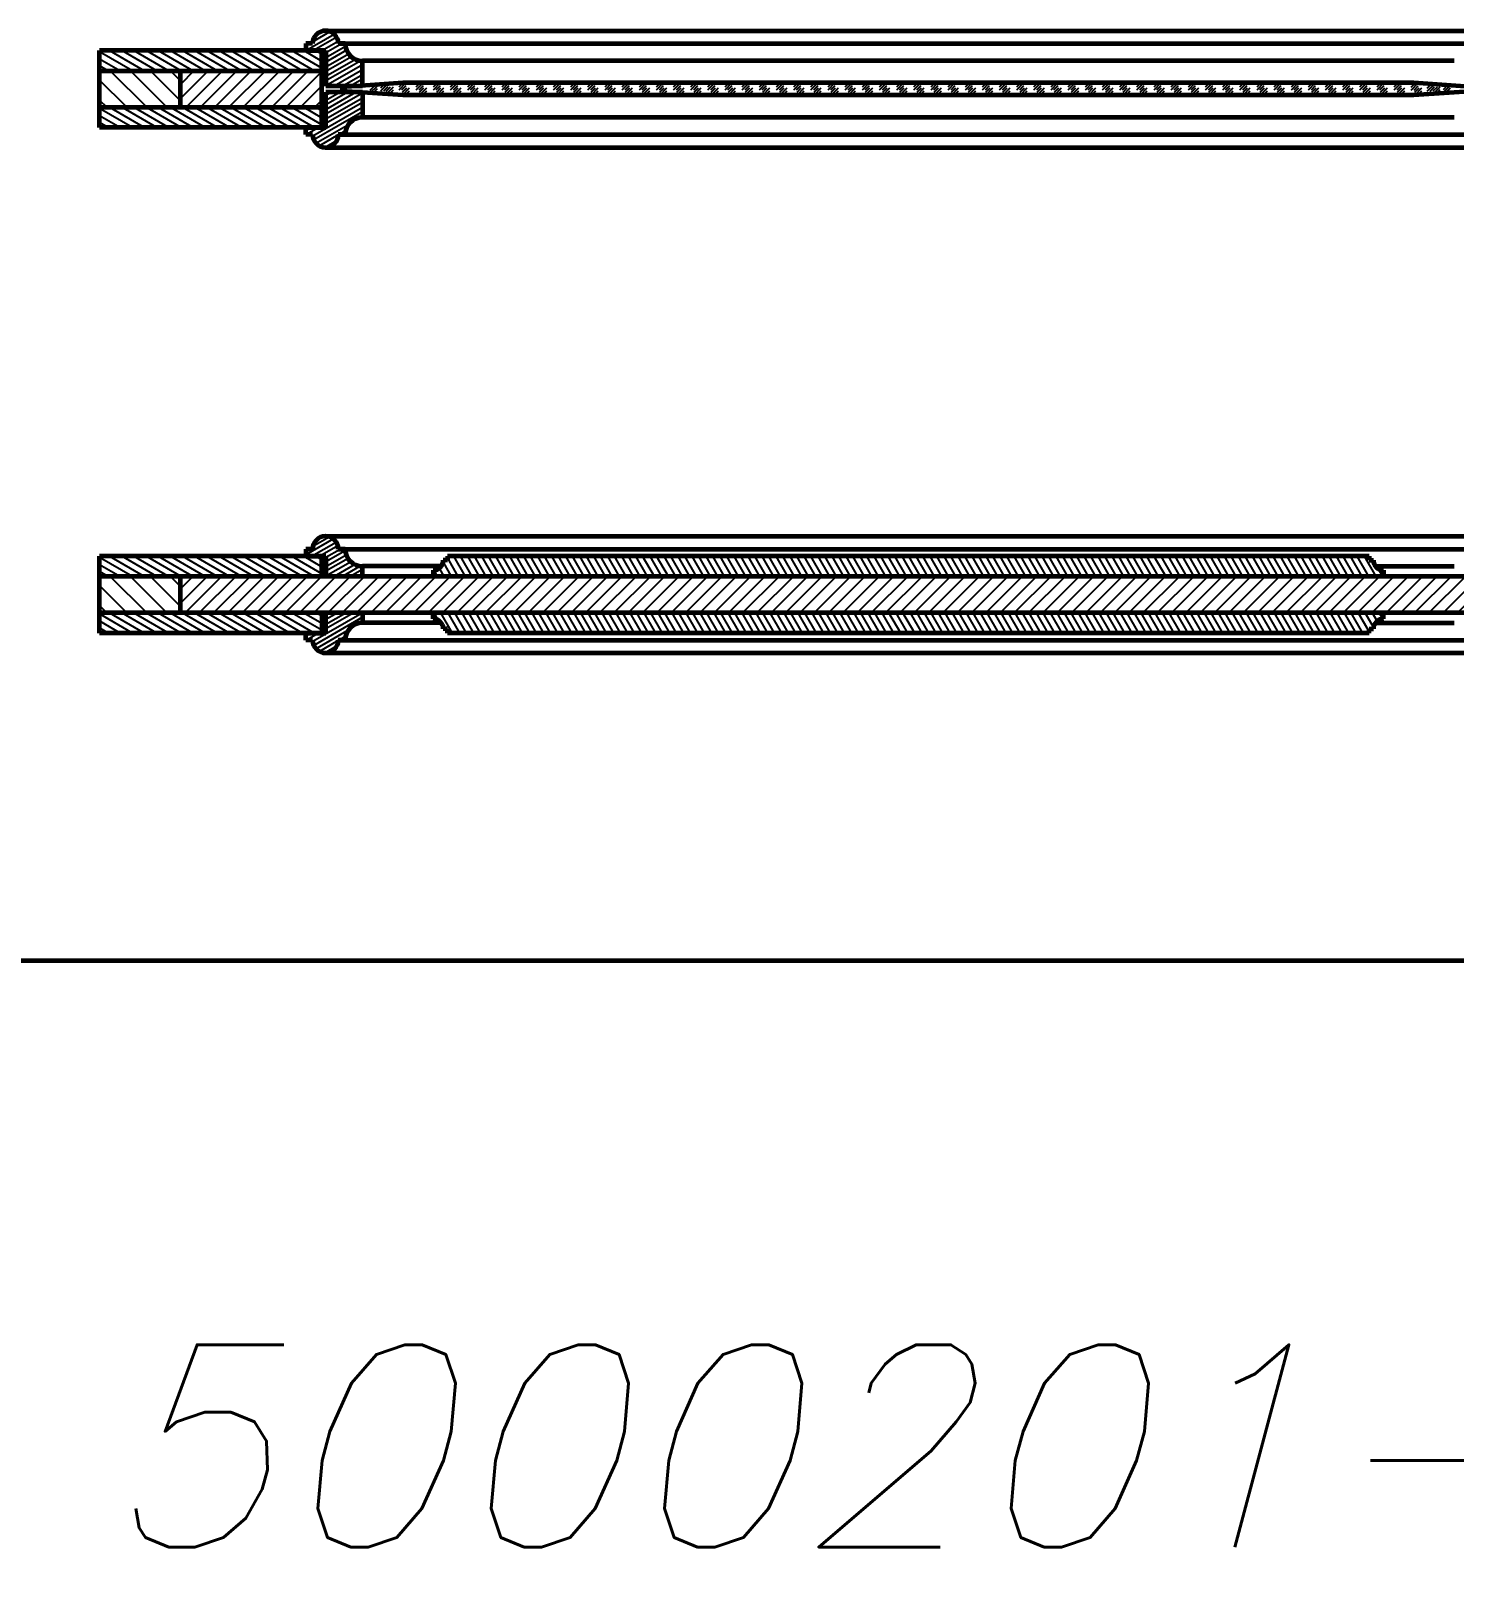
# Model space of a CAD drawing. Header units: inches. Extents: x -4554 to 14101, y -13650 to 2449.
# Drawn here: x 2966 to 3670, y -7400 to -6640 of the extents above; entities that cross this region are included whole.
import ezdxf

# ---------------------------------------------------------------- set-up
doc = ezdxf.new("R2010")
doc.units = ezdxf.units.IN
doc.layers.add('Слой1', color=7, linetype='Continuous')
doc.styles.get("Standard").update_dxf_attribs({"font": 'txt.shx', "oblique": 15, "height": 5})

# ---------------------------------------------------------------- blocks, each defined once
blk = doc.blocks.new('*B58')
at = {"layer": 'Слой1', "linetype": 'Continuous'}
for p, q in [((3040, -6923.22), (3053.22, -6910)), ((3046.14, -6910), (3040, -6916.14)), ((3060.29, -6910), (3042.29, -6928)), ((3049.36, -6928), (3067.36, -6910)), ((3074.43, -6910), (3056.43, -6928)), ((3063.5, -6928), (3081.5, -6910)), ((3088.57, -6910), (3070.57, -6928)), ((3077.64, -6928), (3095.64, -6910)), ((3102.71, -6910), (3084.71, -6928)), ((3091.78, -6928), (3109.78, -6910)), ((3116.86, -6910), (3098.86, -6928)), ((3105.93, -6928), (3123.93, -6910)), ((3131, -6910), (3113, -6928)), ((3120.07, -6928), (3138.07, -6910)), ((3145.14, -6910), (3127.14, -6928)), ((3134.21, -6928), (3152.21, -6910)), ((3159.28, -6910), (3141.28, -6928)), ((3148.35, -6928), (3166.35, -6910)), ((3173.42, -6910), (3155.42, -6928)), ((3162.49, -6928), (3180.49, -6910)), ((3187.57, -6910), (3169.57, -6928)), ((3176.64, -6928), (3194.64, -6910)), ((3201.71, -6910), (3183.71, -6928)), ((3190.78, -6928), (3208.78, -6910)), ((3215.85, -6910), (3197.85, -6928)), ((3204.92, -6928), (3222.92, -6910)), ((3229.99, -6910), (3211.99, -6928)), ((3219.06, -6928), (3237.06, -6910)), ((3244.13, -6910), (3226.13, -6928)), ((3233.21, -6928), (3251.21, -6910)), ((3258.28, -6910), (3240.28, -6928)), ((3247.35, -6928), (3265.35, -6910)), ((3272.42, -6910), (3254.42, -6928)), ((3261.49, -6928), (3279.49, -6910)), ((3286.56, -6910), (3268.56, -6928)), ((3275.63, -6928), (3293.63, -6910)), ((3300.7, -6910), (3282.7, -6928)), ((3289.77, -6928), (3307.77, -6910)), ((3314.85, -6910), (3296.85, -6928)), ((3303.92, -6928), (3321.92, -6910)), ((3328.99, -6910), (3310.99, -6928)), ((3318.06, -6928), (3336.06, -6910)), ((3343.13, -6910), (3325.13, -6928)), ((3332.2, -6928), (3350.2, -6910)), ((3357.27, -6910), (3339.27, -6928)), ((3346.34, -6928), (3364.34, -6910)), ((3371.41, -6910), (3353.41, -6928)), ((3360.48, -6928), (3378.48, -6910)), ((3385.56, -6910), (3367.56, -6928)), ((3374.63, -6928), (3392.63, -6910)), ((3399.7, -6910), (3381.7, -6928)), ((3388.77, -6928), (3406.77, -6910)), ((3413.84, -6910), (3395.84, -6928)), ((3402.91, -6928), (3420.91, -6910)), ((3427.98, -6910), (3409.98, -6928)), ((3417.05, -6928), (3435.05, -6910)), ((3442.12, -6910), (3424.12, -6928)), ((3431.2, -6928), (3449.2, -6910)), ((3456.27, -6910), (3438.27, -6928)), ((3445.34, -6928), (3463.34, -6910)), ((3470.41, -6910), (3452.41, -6928)), ((3459.48, -6928), (3477.48, -6910)), ((3484.55, -6910), (3466.55, -6928)), ((3473.62, -6928), (3491.62, -6910)), ((3498.69, -6910), (3480.69, -6928)), ((3487.76, -6928), (3505.76, -6910)), ((3512.83, -6910), (3494.83, -6928)), ((3501.91, -6928), (3519.91, -6910)), ((3526.98, -6910), (3508.98, -6928)), ((3516.05, -6928), (3534.05, -6910)), ((3541.12, -6910), (3523.12, -6928)), ((3530.19, -6928), (3548.19, -6910)), ((3555.26, -6910), (3537.26, -6928)), ((3544.33, -6928), (3562.33, -6910)), ((3569.4, -6910), (3551.4, -6928)), ((3558.47, -6928), (3576.47, -6910)), ((3583.55, -6910), (3565.55, -6928)), ((3572.62, -6928), (3590.62, -6910)), ((3597.69, -6910), (3579.69, -6928)), ((3586.76, -6928), (3604.76, -6910)), ((3611.83, -6910), (3593.83, -6928)), ((3600.9, -6928), (3618.9, -6910)), ((3625.97, -6910), (3607.97, -6928)), ((3615.04, -6928), (3633.04, -6910)), ((3640.11, -6910), (3622.11, -6928)), ((3629.19, -6928), (3647.19, -6910)), ((3654.26, -6910), (3636.26, -6928)), ((3643.33, -6928), (3661.33, -6910)), ((3668.4, -6910), (3650.4, -6928)), ((3657.47, -6928), (3675.47, -6910)), ((3682.54, -6910), (3664.54, -6928)), ((3671.61, -6928), (3689.61, -6910)), ((3696.68, -6910), (3678.68, -6928)), ((3685.75, -6928), (3703.75, -6910)), ((3710.82, -6910), (3692.82, -6928)), ((3699.9, -6928), (3717.9, -6910)), ((3724.97, -6910), (3706.97, -6928)), ((3714.04, -6928), (3732.04, -6910)), ((3739.11, -6910), (3721.11, -6928)), ((3728.18, -6928), (3746.18, -6910)), ((3753.25, -6910), (3735.25, -6928)), ((3742.32, -6928), (3760, -6910.32)), ((3760, -6917.39), (3749.39, -6928)), ((3756.46, -6928), (3760, -6924.46))]:
    blk.add_line(p, q, dxfattribs=at)
blk = doc.blocks.new('*B60')
at = {"layer": 'Слой1', "linetype": 'Continuous'}
for p, q in [((3005.35, -6910), (3023.35, -6928)), ((3033.25, -6928), (3015.25, -6910)), ((3025.15, -6910), (3040, -6924.85)), ((3040, -6914.95), (3035.05, -6910)), ((3013.45, -6928), (3000, -6914.55)), ((3000, -6924.45), (3003.55, -6928))]:
    blk.add_line(p, q, dxfattribs=at)
blk = doc.blocks.new('*B62')
at = {"layer": 'Слой1', "linetype": 'Continuous'}
for p, q in [((3016.32, -6910), (3000, -6900.58)), ((3005, -6900), (3022.32, -6910)), ((3028.32, -6910), (3011, -6900)), ((3017, -6900), (3034.32, -6910)), ((3040.32, -6910), (3023, -6900)), ((3029, -6900), (3046.32, -6910)), ((3052.32, -6910), (3035, -6900)), ((3041, -6900), (3058.32, -6910)), ((3064.32, -6910), (3047, -6900)), ((3053, -6900), (3070.32, -6910)), ((3076.32, -6910), (3059, -6900)), ((3065, -6900), (3082.32, -6910)), ((3088.32, -6910), (3071, -6900)), ((3077, -6900), (3094.32, -6910)), ((3100.32, -6910), (3083, -6900)), ((3089, -6900), (3106.32, -6910)), ((3110, -6908.66), (3095, -6900)), ((3101, -6900), (3110, -6905.2)), ((3110, -6901.73), (3107, -6900)), ((3000, -6904.04), (3010.32, -6910)), ((3004.32, -6910), (3000, -6907.51))]:
    blk.add_line(p, q, dxfattribs=at)
blk = doc.blocks.new('*B64')
at = {"layer": 'Слой1', "linetype": 'Continuous'}
for p, q in [((3115.66, -6891.49), (3102, -6899.38)), ((3104.92, -6900), (3117.05, -6893)), ((3105.58, -6895), (3113.54, -6890.41)), ((3117.88, -6894.83), (3108.92, -6900)), ((3102, -6897.07), (3102.98, -6896.5)), ((3112, -6900.53), (3118.98, -6896.5)), ((3121.54, -6897.33), (3112, -6902.84)), ((3112, -6905.15), (3122, -6899.38)), ((3122.9, -6901.17), (3112, -6907.46)), ((3112, -6909.77), (3124.21, -6902.72)), ((3126.21, -6904.11), (3116, -6910)), ((3120, -6910), (3128.81, -6904.92)), ((3130, -6906.54), (3124, -6910)), ((3128, -6910), (3130, -6908.85))]:
    blk.add_line(p, q, dxfattribs=at)
blk = doc.blocks.new('*B66')
at = {"layer": 'Слой1', "linetype": 'Continuous'}
for p, q in [((3016.32, -6938), (3000, -6928.58)), ((3000, -6932.04), (3010.32, -6938)), ((3005, -6928), (3022.32, -6938)), ((3028.32, -6938), (3011, -6928)), ((3017, -6928), (3034.32, -6938)), ((3040.32, -6938), (3023, -6928)), ((3029, -6928), (3046.32, -6938)), ((3052.32, -6938), (3035, -6928)), ((3041, -6928), (3058.32, -6938)), ((3064.32, -6938), (3047, -6928)), ((3053, -6928), (3070.32, -6938)), ((3076.32, -6938), (3059, -6928)), ((3065, -6928), (3082.32, -6938)), ((3088.32, -6938), (3071, -6928)), ((3077, -6928), (3094.32, -6938)), ((3100.32, -6938), (3083, -6928)), ((3089, -6928), (3106.32, -6938)), ((3110, -6936.66), (3095, -6928)), ((3101, -6928), (3110, -6933.2)), ((3110, -6929.73), (3107, -6928)), ((3004.32, -6938), (3000, -6935.51))]:
    blk.add_line(p, q, dxfattribs=at)
blk = doc.blocks.new('*B68')
at = {"layer": 'Слой1', "linetype": 'Continuous'}
for p, q in [((3105.43, -6942.09), (3129.83, -6928)), ((3130, -6930.21), (3105.95, -6944.1)), ((3125.83, -6928), (3112, -6935.99)), ((3112, -6933.68), (3121.83, -6928)), ((3117.83, -6928), (3112, -6931.37)), ((3112, -6929.06), (3113.83, -6928)), ((3129.09, -6933.05), (3130, -6932.52)), ((3102, -6939.45), (3104.51, -6938)), ((3108.51, -6938), (3102.45, -6941.5)), ((3107.05, -6945.77), (3123.14, -6936.48)), ((3121.71, -6939.62), (3118.45, -6941.5)), ((3118.1, -6941.7), (3108.75, -6947.1)), ((3111.46, -6947.84), (3117.39, -6944.42))]:
    blk.add_line(p, q, dxfattribs=at)
blk = doc.blocks.new('*B69')
at = {"layer": 'Слой1', "linetype": 'Continuous'}
for p, q in [((3177.39, -6910), (3172.02, -6900.7)), ((3175.08, -6900), (3180.86, -6910)), ((3184.32, -6910), (3178.55, -6900)), ((3182.01, -6900), (3187.78, -6910)), ((3191.25, -6910), (3185.48, -6900)), ((3188.94, -6900), (3194.71, -6910)), ((3198.18, -6910), (3192.4, -6900)), ((3195.87, -6900), (3201.64, -6910)), ((3205.11, -6910), (3199.33, -6900)), ((3202.8, -6900), (3208.57, -6910)), ((3212.03, -6910), (3206.26, -6900)), ((3209.72, -6900), (3215.5, -6910)), ((3218.96, -6910), (3213.19, -6900)), ((3216.65, -6900), (3222.43, -6910)), ((3225.89, -6910), (3220.12, -6900)), ((3223.58, -6900), (3229.35, -6910)), ((3232.82, -6910), (3227.04, -6900)), ((3230.51, -6900), (3236.28, -6910)), ((3239.75, -6910), (3233.97, -6900)), ((3237.44, -6900), (3243.21, -6910)), ((3246.67, -6910), (3240.9, -6900)), ((3244.36, -6900), (3250.14, -6910)), ((3253.6, -6910), (3247.83, -6900)), ((3251.29, -6900), (3257.07, -6910)), ((3260.53, -6910), (3254.76, -6900)), ((3258.22, -6900), (3263.99, -6910)), ((3267.46, -6910), (3261.69, -6900)), ((3265.15, -6900), (3270.92, -6910)), ((3274.39, -6910), (3268.61, -6900)), ((3272.08, -6900), (3277.85, -6910)), ((3281.32, -6910), (3275.54, -6900)), ((3279.01, -6900), (3284.78, -6910)), ((3288.24, -6910), (3282.47, -6900)), ((3285.93, -6900), (3291.71, -6910)), ((3295.17, -6910), (3289.4, -6900)), ((3292.86, -6900), (3298.64, -6910)), ((3302.1, -6910), (3296.33, -6900)), ((3299.79, -6900), (3305.56, -6910)), ((3309.03, -6910), (3303.25, -6900)), ((3306.72, -6900), (3312.49, -6910)), ((3315.96, -6910), (3310.18, -6900)), ((3313.65, -6900), (3319.42, -6910)), ((3322.88, -6910), (3317.11, -6900)), ((3320.58, -6900), (3326.35, -6910)), ((3329.81, -6910), (3324.04, -6900)), ((3327.5, -6900), (3333.28, -6910)), ((3336.74, -6910), (3330.97, -6900)), ((3334.43, -6900), (3340.2, -6910)), ((3343.67, -6910), (3337.9, -6900)), ((3341.36, -6900), (3347.13, -6910)), ((3350.6, -6910), (3344.82, -6900)), ((3348.29, -6900), (3354.06, -6910)), ((3357.53, -6910), (3351.75, -6900)), ((3355.22, -6900), (3360.99, -6910)), ((3364.45, -6910), (3358.68, -6900)), ((3362.14, -6900), (3367.92, -6910)), ((3371.38, -6910), (3365.61, -6900)), ((3369.07, -6900), (3374.85, -6910)), ((3378.31, -6910), (3372.54, -6900)), ((3376, -6900), (3381.77, -6910)), ((3385.24, -6910), (3379.46, -6900)), ((3382.93, -6900), (3388.7, -6910)), ((3392.17, -6910), (3386.39, -6900)), ((3389.86, -6900), (3395.63, -6910)), ((3399.09, -6910), (3393.32, -6900)), ((3396.79, -6900), (3402.56, -6910)), ((3406.02, -6910), (3400.25, -6900)), ((3403.71, -6900), (3409.49, -6910)), ((3412.95, -6910), (3407.18, -6900)), ((3410.64, -6900), (3416.42, -6910)), ((3419.88, -6910), (3414.11, -6900)), ((3417.57, -6900), (3423.34, -6910)), ((3426.81, -6910), (3421.03, -6900)), ((3424.5, -6900), (3430.27, -6910)), ((3433.74, -6910), (3427.96, -6900)), ((3431.43, -6900), (3437.2, -6910)), ((3440.66, -6910), (3434.89, -6900)), ((3438.35, -6900), (3444.13, -6910)), ((3447.59, -6910), (3441.82, -6900)), ((3445.28, -6900), (3451.06, -6910)), ((3454.52, -6910), (3448.75, -6900)), ((3452.21, -6900), (3457.98, -6910)), ((3461.45, -6910), (3455.68, -6900)), ((3459.14, -6900), (3464.91, -6910)), ((3468.38, -6910), (3462.6, -6900)), ((3466.07, -6900), (3471.84, -6910)), ((3475.3, -6910), (3469.53, -6900)), ((3473, -6900), (3478.77, -6910)), ((3482.23, -6910), (3476.46, -6900)), ((3479.92, -6900), (3485.7, -6910)), ((3489.16, -6910), (3483.39, -6900)), ((3486.85, -6900), (3492.63, -6910)), ((3496.09, -6910), (3490.32, -6900)), ((3493.78, -6900), (3499.55, -6910)), ((3503.02, -6910), (3497.24, -6900)), ((3500.71, -6900), (3506.48, -6910)), ((3509.95, -6910), (3504.17, -6900)), ((3507.64, -6900), (3513.41, -6910)), ((3516.87, -6910), (3511.1, -6900)), ((3514.56, -6900), (3520.34, -6910)), ((3523.8, -6910), (3518.03, -6900)), ((3521.49, -6900), (3527.27, -6910)), ((3530.73, -6910), (3524.96, -6900)), ((3528.42, -6900), (3534.19, -6910)), ((3537.66, -6910), (3531.89, -6900)), ((3535.35, -6900), (3541.12, -6910)), ((3544.59, -6910), (3538.81, -6900)), ((3542.28, -6900), (3548.05, -6910)), ((3551.52, -6910), (3545.74, -6900)), ((3549.21, -6900), (3554.98, -6910)), ((3558.44, -6910), (3552.67, -6900)), ((3556.13, -6900), (3561.91, -6910)), ((3565.37, -6910), (3559.6, -6900)), ((3563.06, -6900), (3568.84, -6910)), ((3572.3, -6910), (3566.53, -6900)), ((3569.99, -6900), (3575.76, -6910)), ((3579.23, -6910), (3573.45, -6900)), ((3576.92, -6900), (3582.69, -6910)), ((3586.16, -6910), (3580.38, -6900)), ((3583.85, -6900), (3589.62, -6910)), ((3593.08, -6910), (3587.31, -6900)), ((3590.77, -6900), (3596.55, -6910)), ((3600.01, -6910), (3594.24, -6900)), ((3597.7, -6900), (3603.48, -6910)), ((3606.94, -6910), (3601.17, -6900)), ((3604.63, -6900), (3610.4, -6910)), ((3613.87, -6910), (3608.1, -6900)), ((3611.56, -6900), (3617.33, -6910)), ((3620.8, -6910), (3615.02, -6900)), ((3618.49, -6900), (3624.26, -6910)), ((3627.73, -6910), (3621.95, -6900)), ((3625.42, -6900), (3631.19, -6910)), ((3165.26, -6906.99), (3167, -6910)), ((3170.46, -6910), (3168.11, -6905.93)), ((3169.91, -6903.04), (3173.93, -6910)), ((3634.65, -6910), (3632.56, -6906.38))]:
    blk.add_line(p, q, dxfattribs=at)
blk = doc.blocks.new('*B70')
at = {"layer": 'Слой1', "linetype": 'Continuous'}
for p, q in [((3165.27, -6928), (3167.32, -6931.56)), ((3174.51, -6938), (3168.73, -6928)), ((3172.2, -6928), (3177.97, -6938)), ((3181.43, -6938), (3175.66, -6928)), ((3179.12, -6928), (3184.9, -6938)), ((3188.36, -6938), (3182.59, -6928)), ((3186.05, -6928), (3191.83, -6938)), ((3195.29, -6938), (3189.52, -6928)), ((3192.98, -6928), (3198.75, -6938)), ((3202.22, -6938), (3196.44, -6928)), ((3199.91, -6928), (3205.68, -6938)), ((3209.15, -6938), (3203.37, -6928)), ((3206.84, -6928), (3212.61, -6938)), ((3216.07, -6938), (3210.3, -6928)), ((3213.77, -6928), (3219.54, -6938)), ((3223, -6938), (3217.23, -6928)), ((3220.69, -6928), (3226.47, -6938)), ((3229.93, -6938), (3224.16, -6928)), ((3227.62, -6928), (3233.4, -6938)), ((3236.86, -6938), (3231.09, -6928)), ((3234.55, -6928), (3240.32, -6938)), ((3243.79, -6938), (3238.01, -6928)), ((3241.48, -6928), (3247.25, -6938)), ((3250.72, -6938), (3244.94, -6928)), ((3248.41, -6928), (3254.18, -6938)), ((3257.64, -6938), (3251.87, -6928)), ((3255.33, -6928), (3261.11, -6938)), ((3264.57, -6938), (3258.8, -6928)), ((3262.26, -6928), (3268.04, -6938)), ((3271.5, -6938), (3265.73, -6928)), ((3269.19, -6928), (3274.96, -6938)), ((3278.43, -6938), (3272.65, -6928)), ((3276.12, -6928), (3281.89, -6938)), ((3285.36, -6938), (3279.58, -6928)), ((3283.05, -6928), (3288.82, -6938)), ((3292.28, -6938), (3286.51, -6928)), ((3289.98, -6928), (3295.75, -6938)), ((3299.21, -6938), (3293.44, -6928)), ((3296.9, -6928), (3302.68, -6938)), ((3306.14, -6938), (3300.37, -6928)), ((3303.83, -6928), (3309.61, -6938)), ((3313.07, -6938), (3307.3, -6928)), ((3310.76, -6928), (3316.53, -6938)), ((3320, -6938), (3314.22, -6928)), ((3317.69, -6928), (3323.46, -6938)), ((3326.93, -6938), (3321.15, -6928)), ((3324.62, -6928), (3330.39, -6938)), ((3333.85, -6938), (3328.08, -6928)), ((3331.54, -6928), (3337.32, -6938)), ((3340.78, -6938), (3335.01, -6928)), ((3338.47, -6928), (3344.25, -6938)), ((3347.71, -6938), (3341.94, -6928)), ((3345.4, -6928), (3351.17, -6938)), ((3354.64, -6938), (3348.87, -6928)), ((3352.33, -6928), (3358.1, -6938)), ((3361.57, -6938), (3355.79, -6928)), ((3359.26, -6928), (3365.03, -6938)), ((3368.5, -6938), (3362.72, -6928)), ((3366.19, -6928), (3371.96, -6938)), ((3375.42, -6938), (3369.65, -6928)), ((3373.11, -6928), (3378.89, -6938)), ((3382.35, -6938), (3376.58, -6928)), ((3380.04, -6928), (3385.82, -6938)), ((3389.28, -6938), (3383.51, -6928)), ((3386.97, -6928), (3392.74, -6938)), ((3396.21, -6938), (3390.43, -6928)), ((3393.9, -6928), (3399.67, -6938)), ((3403.14, -6938), (3397.36, -6928)), ((3400.83, -6928), (3406.6, -6938)), ((3410.06, -6938), (3404.29, -6928)), ((3407.75, -6928), (3413.53, -6938)), ((3416.99, -6938), (3411.22, -6928)), ((3414.68, -6928), (3420.46, -6938)), ((3423.92, -6938), (3418.15, -6928)), ((3421.61, -6928), (3427.38, -6938)), ((3430.85, -6938), (3425.08, -6928)), ((3428.54, -6928), (3434.31, -6938)), ((3437.78, -6938), (3432, -6928)), ((3435.47, -6928), (3441.24, -6938)), ((3444.71, -6938), (3438.93, -6928)), ((3442.4, -6928), (3448.17, -6938)), ((3451.63, -6938), (3445.86, -6928)), ((3449.32, -6928), (3455.1, -6938)), ((3458.56, -6938), (3452.79, -6928)), ((3456.25, -6928), (3462.03, -6938)), ((3465.49, -6938), (3459.72, -6928)), ((3463.18, -6928), (3468.95, -6938)), ((3472.42, -6938), (3466.64, -6928)), ((3470.11, -6928), (3475.88, -6938)), ((3479.35, -6938), (3473.57, -6928)), ((3477.04, -6928), (3482.81, -6938)), ((3486.27, -6938), (3480.5, -6928)), ((3483.97, -6928), (3489.74, -6938)), ((3493.2, -6938), (3487.43, -6928)), ((3490.89, -6928), (3496.67, -6938)), ((3500.13, -6938), (3494.36, -6928)), ((3497.82, -6928), (3503.6, -6938)), ((3507.06, -6938), (3501.29, -6928)), ((3504.75, -6928), (3510.52, -6938)), ((3513.99, -6938), (3508.21, -6928)), ((3511.68, -6928), (3517.45, -6938)), ((3520.92, -6938), (3515.14, -6928)), ((3518.61, -6928), (3524.38, -6938)), ((3527.84, -6938), (3522.07, -6928)), ((3525.53, -6928), (3531.31, -6938)), ((3534.77, -6938), (3529, -6928)), ((3532.46, -6928), (3538.24, -6938)), ((3541.7, -6938), (3535.93, -6928)), ((3539.39, -6928), (3545.16, -6938)), ((3548.63, -6938), (3542.85, -6928)), ((3546.32, -6928), (3552.09, -6938)), ((3555.56, -6938), (3549.78, -6928)), ((3553.25, -6928), (3559.02, -6938)), ((3562.48, -6938), (3556.71, -6928)), ((3560.18, -6928), (3565.95, -6938)), ((3569.41, -6938), (3563.64, -6928)), ((3567.1, -6928), (3572.88, -6938)), ((3576.34, -6938), (3570.57, -6928)), ((3574.03, -6928), (3579.81, -6938)), ((3583.27, -6938), (3577.5, -6928)), ((3580.96, -6928), (3586.73, -6938)), ((3590.2, -6938), (3584.42, -6928)), ((3587.89, -6928), (3593.66, -6938)), ((3597.13, -6938), (3591.35, -6928)), ((3594.82, -6928), (3600.59, -6938)), ((3604.05, -6938), (3598.28, -6928)), ((3601.74, -6928), (3607.52, -6938)), ((3610.98, -6938), (3605.21, -6928)), ((3608.67, -6928), (3614.45, -6938)), ((3617.91, -6938), (3612.14, -6928)), ((3615.6, -6928), (3621.37, -6938)), ((3624.84, -6938), (3619.07, -6928)), ((3622.53, -6928), (3627.98, -6937.44)), ((3630.07, -6935.06), (3625.99, -6928)), ((3629.46, -6928), (3631.83, -6932.11)), ((3634.66, -6931.01), (3632.92, -6928))]:
    blk.add_line(p, q, dxfattribs=at)
blk = doc.blocks.new('*B105')
at = {"layer": 'Слой1', "linetype": 'Continuous'}
for p, q in [((3013.45, -6678), (3000, -6664.55)), ((3005.35, -6660), (3023.35, -6678)), ((3033.25, -6678), (3015.25, -6660)), ((3025.15, -6660), (3040, -6674.85)), ((3040, -6664.95), (3035.05, -6660)), ((3000, -6674.45), (3003.55, -6678))]:
    blk.add_line(p, q, dxfattribs=at)
blk = doc.blocks.new('*B107')
at = {"layer": 'Слой1', "linetype": 'Continuous'}
for p, q in [((3016.32, -6660), (3000, -6650.58)), ((3005, -6650), (3022.32, -6660)), ((3028.32, -6660), (3011, -6650)), ((3017, -6650), (3034.32, -6660)), ((3040.32, -6660), (3023, -6650)), ((3029, -6650), (3046.32, -6660)), ((3052.32, -6660), (3035, -6650)), ((3041, -6650), (3058.32, -6660)), ((3064.32, -6660), (3047, -6650)), ((3053, -6650), (3070.32, -6660)), ((3076.32, -6660), (3059, -6650)), ((3065, -6650), (3082.32, -6660)), ((3088.32, -6660), (3071, -6650)), ((3077, -6650), (3094.32, -6660)), ((3100.32, -6660), (3083, -6650)), ((3089, -6650), (3106.32, -6660)), ((3110, -6658.66), (3095, -6650)), ((3101, -6650), (3110, -6655.2)), ((3110, -6651.73), (3107, -6650)), ((3000, -6654.04), (3010.32, -6660)), ((3004.32, -6660), (3000, -6657.51))]:
    blk.add_line(p, q, dxfattribs=at)
blk = doc.blocks.new('*B109')
at = {"layer": 'Слой1', "linetype": 'Continuous'}
for p, q in [((3016.32, -6688), (3000, -6678.58)), ((3000, -6682.04), (3010.32, -6688)), ((3005, -6678), (3022.32, -6688)), ((3028.32, -6688), (3011, -6678)), ((3017, -6678), (3034.32, -6688)), ((3040.32, -6688), (3023, -6678)), ((3029, -6678), (3046.32, -6688)), ((3052.32, -6688), (3035, -6678)), ((3041, -6678), (3058.32, -6688)), ((3064.32, -6688), (3047, -6678)), ((3053, -6678), (3070.32, -6688)), ((3076.32, -6688), (3059, -6678)), ((3065, -6678), (3082.32, -6688)), ((3088.32, -6688), (3071, -6678)), ((3077, -6678), (3094.32, -6688)), ((3100.32, -6688), (3083, -6678)), ((3089, -6678), (3106.32, -6688)), ((3110, -6686.66), (3095, -6678)), ((3101, -6678), (3110, -6683.2)), ((3110, -6679.73), (3107, -6678)), ((3004.32, -6688), (3000, -6685.51))]:
    blk.add_line(p, q, dxfattribs=at)
blk = doc.blocks.new('*B111')
at = {"layer": 'Слой1', "linetype": 'Continuous'}
for p, q in [((3040, -6673.75), (3053.75, -6660)), ((3046.68, -6660), (3040, -6666.68)), ((3060.82, -6660), (3042.82, -6678)), ((3049.9, -6678), (3067.9, -6660)), ((3074.97, -6660), (3056.97, -6678)), ((3064.04, -6678), (3082.04, -6660)), ((3089.11, -6660), (3071.11, -6678)), ((3078.18, -6678), (3096.18, -6660)), ((3103.25, -6660), (3085.25, -6678)), ((3092.32, -6678), (3110, -6660.32)), ((3110, -6667.39), (3099.39, -6678)), ((3106.46, -6678), (3110, -6674.46))]:
    blk.add_line(p, q, dxfattribs=at)
blk = doc.blocks.new('*B135')
at = {"layer": 'Слой1', "linetype": 'Continuous'}
for p, q in [((3102, -6649.95), (3116.06, -6641.83)), ((3114.15, -6640.62), (3105.46, -6645.64)), ((3117.3, -6643.42), (3105.91, -6650)), ((3106.75, -6642.59), (3110.86, -6640.21)), ((3103.97, -6646.5), (3102, -6647.64)), ((3109.91, -6650), (3117.99, -6645.33)), ((3119.97, -6646.5), (3112, -6651.1)), ((3112, -6653.41), (3121.61, -6647.86)), ((3122.18, -6649.84), (3112, -6655.72)), ((3112, -6658.03), (3123.18, -6651.58)), ((3124.6, -6653.07), (3112, -6660.34)), ((3112, -6662.65), (3126.53, -6654.26)), ((3129.3, -6654.97), (3112, -6664.96)), ((3112, -6667.27), (3130, -6656.88)), ((3130, -6659.42), (3116, -6667.5)), ((3120, -6667.5), (3130, -6661.73)), ((3130, -6664.04), (3124, -6667.5)), ((3128, -6667.5), (3130, -6666.35))]:
    blk.add_line(p, q, dxfattribs=at)
blk = doc.blocks.new('*B137')
at = {"layer": 'Слой1', "linetype": 'Continuous'}
for p, q in [((3112, -6679.06), (3126.82, -6670.5)), ((3122.82, -6670.5), (3112, -6676.75)), ((3112, -6674.44), (3118.82, -6670.5)), ((3114.82, -6670.5), (3112, -6672.13)), ((3130, -6670.98), (3112, -6681.37)), ((3112, -6683.68), (3130, -6673.28)), ((3105.43, -6692.09), (3130, -6677.9)), ((3130, -6680.21), (3105.95, -6694.1)), ((3130, -6675.59), (3112, -6685.99)), ((3102, -6689.45), (3104.51, -6688)), ((3108.51, -6688), (3102.45, -6691.5)), ((3107.05, -6695.77), (3123.14, -6686.48)), ((3121.71, -6689.62), (3118.45, -6691.5)), ((3129.09, -6683.05), (3130, -6682.52)), ((3118.1, -6691.7), (3108.75, -6697.1)), ((3111.46, -6697.84), (3117.39, -6694.42))]:
    blk.add_line(p, q, dxfattribs=at)
blk = doc.blocks.new('*B138')
at = {"layer": 'Слой1', "linetype": 'Continuous'}
for p, q in [((3142.57, -6666.5), (3139.03, -6670.03)), ((3141.15, -6666.5), (3139.03, -6668.62)), ((3151.55, -6666), (3148.01, -6669.54)), ((3150.13, -6666), (3148.01, -6668.12)), ((3160.03, -6666), (3156.5, -6669.54)), ((3158.62, -6666), (3156.5, -6668.12)), ((3168.52, -6666), (3164.98, -6669.54)), ((3167.1, -6666), (3164.98, -6668.12)), ((3177, -6666), (3173.47, -6669.54)), ((3175.59, -6666), (3173.47, -6668.12)), ((3185.49, -6666), (3181.95, -6669.54)), ((3184.08, -6666), (3181.95, -6668.12)), ((3193.98, -6666), (3190.44, -6669.54)), ((3192.56, -6666), (3190.44, -6668.12)), ((3202.46, -6666), (3198.92, -6669.54)), ((3201.05, -6666), (3198.92, -6668.12)), ((3210.95, -6666), (3207.41, -6669.54)), ((3209.53, -6666), (3207.41, -6668.12)), ((3219.43, -6666), (3215.9, -6669.54)), ((3218.02, -6666), (3215.9, -6668.12)), ((3227.92, -6666), (3224.38, -6669.54)), ((3226.5, -6666), (3224.38, -6668.12)), ((3236.4, -6666), (3232.87, -6669.54)), ((3234.99, -6666), (3232.87, -6668.12)), ((3244.89, -6666), (3241.35, -6669.54)), ((3243.47, -6666), (3241.35, -6668.12)), ((3253.37, -6666), (3249.84, -6669.54)), ((3251.96, -6666), (3249.84, -6668.12)), ((3261.86, -6666), (3258.32, -6669.54)), ((3260.44, -6666), (3258.32, -6668.12)), ((3270.34, -6666), (3266.81, -6669.54)), ((3268.93, -6666), (3266.81, -6668.12)), ((3278.83, -6666), (3275.29, -6669.54)), ((3277.41, -6666), (3275.29, -6668.12)), ((3287.31, -6666), (3283.78, -6669.54)), ((3285.9, -6666), (3283.78, -6668.12)), ((3295.8, -6666), (3292.26, -6669.54)), ((3294.38, -6666), (3292.26, -6668.12)), ((3304.28, -6666), (3300.75, -6669.54)), ((3302.87, -6666), (3300.75, -6668.12)), ((3312.77, -6666), (3309.23, -6669.54)), ((3311.35, -6666), (3309.23, -6668.12)), ((3321.25, -6666), (3317.72, -6669.54)), ((3319.84, -6666), (3317.72, -6668.12)), ((3329.74, -6666), (3326.2, -6669.54)), ((3328.33, -6666), (3326.2, -6668.12)), ((3338.22, -6666), (3334.69, -6669.54)), ((3336.81, -6666), (3334.69, -6668.12)), ((3346.71, -6666), (3343.17, -6669.54)), ((3345.3, -6666), (3343.17, -6668.12)), ((3355.2, -6666), (3351.66, -6669.54)), ((3353.78, -6666), (3351.66, -6668.12)), ((3363.68, -6666), (3360.15, -6669.54)), ((3362.27, -6666), (3360.15, -6668.12)), ((3372.17, -6666), (3368.63, -6669.54)), ((3370.75, -6666), (3368.63, -6668.12)), ((3380.65, -6666), (3377.12, -6669.54)), ((3379.24, -6666), (3377.12, -6668.12)), ((3389.14, -6666), (3385.6, -6669.54)), ((3387.72, -6666), (3385.6, -6668.12)), ((3397.62, -6666), (3394.09, -6669.54)), ((3396.21, -6666), (3394.09, -6668.12)), ((3406.11, -6666), (3402.57, -6669.54)), ((3404.69, -6666), (3402.57, -6668.12)), ((3414.59, -6666), (3411.06, -6669.54)), ((3413.18, -6666), (3411.06, -6668.12)), ((3423.08, -6666), (3419.54, -6669.54)), ((3421.66, -6666), (3419.54, -6668.12)), ((3431.56, -6666), (3428.03, -6669.54)), ((3430.15, -6666), (3428.03, -6668.12)), ((3440.05, -6666), (3436.51, -6669.54)), ((3438.63, -6666), (3436.51, -6668.12)), ((3448.53, -6666), (3445, -6669.54)), ((3447.12, -6666), (3445, -6668.12)), ((3457.02, -6666), (3453.48, -6669.54)), ((3455.6, -6666), (3453.48, -6668.12)), ((3465.5, -6666), (3461.97, -6669.54)), ((3464.09, -6666), (3461.97, -6668.12)), ((3473.99, -6666), (3470.45, -6669.54)), ((3472.58, -6666), (3470.45, -6668.12)), ((3482.47, -6666), (3478.94, -6669.54)), ((3481.06, -6666), (3478.94, -6668.12)), ((3490.96, -6666), (3487.42, -6669.54)), ((3489.55, -6666), (3487.42, -6668.12)), ((3499.45, -6666), (3495.91, -6669.54)), ((3498.03, -6666), (3495.91, -6668.12)), ((3507.93, -6666), (3504.39, -6669.54)), ((3506.52, -6666), (3504.39, -6668.12)), ((3516.42, -6666), (3512.88, -6669.54)), ((3515, -6666), (3512.88, -6668.12)), ((3524.9, -6666), (3521.37, -6669.54)), ((3523.49, -6666), (3521.37, -6668.12)), ((3533.39, -6666), (3529.85, -6669.54)), ((3531.97, -6666), (3529.85, -6668.12)), ((3541.87, -6666), (3538.34, -6669.54)), ((3540.46, -6666), (3538.34, -6668.12)), ((3550.36, -6666), (3546.82, -6669.54)), ((3548.94, -6666), (3546.82, -6668.12)), ((3558.84, -6666), (3555.31, -6669.54)), ((3557.43, -6666), (3555.31, -6668.12)), ((3567.33, -6666), (3563.79, -6669.54)), ((3565.91, -6666), (3563.79, -6668.12)), ((3575.81, -6666), (3572.28, -6669.54)), ((3574.4, -6666), (3572.28, -6668.12)), ((3584.3, -6666), (3580.76, -6669.54)), ((3582.88, -6666), (3580.76, -6668.12)), ((3592.78, -6666), (3589.25, -6669.54)), ((3591.37, -6666), (3589.25, -6668.12)), ((3601.27, -6666), (3597.73, -6669.54)), ((3599.85, -6666), (3597.73, -6668.12)), ((3609.75, -6666), (3606.22, -6669.54)), ((3608.34, -6666), (3606.22, -6668.12)), ((3618.24, -6666), (3614.7, -6669.54)), ((3616.82, -6666), (3614.7, -6668.12)), ((3626.72, -6666), (3623.19, -6669.54)), ((3625.31, -6666), (3623.19, -6668.12)), ((3635.21, -6666), (3631.67, -6669.54)), ((3633.8, -6666), (3631.67, -6668.12)), ((3643.69, -6666), (3640.16, -6669.54)), ((3642.28, -6666), (3640.16, -6668.12)), ((3652.04, -6666.14), (3648.51, -6669.67)), ((3650.63, -6666.14), (3648.51, -6668.26)), ((3660, -6666.67), (3656.46, -6670.2)), ((3658.58, -6666.67), (3656.46, -6668.79)), ((3667.95, -6667.2), (3664.42, -6670.73)), ((3666.54, -6667.2), (3664.42, -6669.32)), ((3133.89, -6670.93), (3137.43, -6667.39)), ((3133.89, -6669.51), (3136.02, -6667.39)), ((3135.31, -6670.93), (3137.43, -6668.8)), ((3142.57, -6667.91), (3140.45, -6670.03)), ((3141.85, -6671.46), (3145.38, -6667.92)), ((3141.85, -6670.04), (3143.97, -6667.92)), ((3143.26, -6671.46), (3145.38, -6669.34)), ((3151.55, -6667.41), (3149.43, -6669.54)), ((3149.8, -6671.99), (3153.34, -6668.45)), ((3149.8, -6670.57), (3151.93, -6668.45)), ((3151.22, -6671.99), (3153.34, -6669.87)), ((3160.03, -6667.41), (3157.91, -6669.54)), ((3158.28, -6672), (3161.81, -6668.46)), ((3158.28, -6670.59), (3160.4, -6668.46)), ((3159.69, -6672), (3161.81, -6669.88)), ((3168.52, -6667.41), (3166.4, -6669.54)), ((3166.76, -6672), (3170.3, -6668.46)), ((3166.76, -6670.59), (3168.88, -6668.46)), ((3168.18, -6672), (3170.3, -6669.88)), ((3177, -6667.41), (3174.88, -6669.54)), ((3175.25, -6672), (3178.78, -6668.46)), ((3175.25, -6670.59), (3177.37, -6668.46)), ((3176.66, -6672), (3178.78, -6669.88)), ((3185.49, -6667.41), (3183.37, -6669.54)), ((3183.73, -6672), (3187.27, -6668.46)), ((3183.73, -6670.59), (3185.85, -6668.46)), ((3185.15, -6672), (3187.27, -6669.88)), ((3193.98, -6667.41), (3191.85, -6669.54)), ((3192.22, -6672), (3195.75, -6668.46)), ((3192.22, -6670.59), (3194.34, -6668.46)), ((3193.63, -6672), (3195.75, -6669.88)), ((3202.46, -6667.41), (3200.34, -6669.54)), ((3200.7, -6672), (3204.24, -6668.46)), ((3200.7, -6670.59), (3202.82, -6668.46)), ((3202.12, -6672), (3204.24, -6669.88)), ((3210.95, -6667.41), (3208.82, -6669.54)), ((3209.19, -6672), (3212.72, -6668.46)), ((3209.19, -6670.59), (3211.31, -6668.46)), ((3210.6, -6672), (3212.72, -6669.88)), ((3219.43, -6667.41), (3217.31, -6669.54)), ((3217.67, -6672), (3221.21, -6668.46)), ((3217.67, -6670.59), (3219.79, -6668.46)), ((3219.09, -6672), (3221.21, -6669.88)), ((3227.92, -6667.41), (3225.79, -6669.54)), ((3226.16, -6672), (3229.69, -6668.46)), ((3226.16, -6670.59), (3228.28, -6668.46)), ((3227.57, -6672), (3229.69, -6669.88)), ((3236.4, -6667.41), (3234.28, -6669.54)), ((3234.64, -6672), (3238.18, -6668.46)), ((3234.64, -6670.59), (3236.77, -6668.46)), ((3236.06, -6672), (3238.18, -6669.88)), ((3244.89, -6667.41), (3242.77, -6669.54)), ((3243.13, -6672), (3246.66, -6668.46)), ((3243.13, -6670.59), (3245.25, -6668.46)), ((3244.54, -6672), (3246.66, -6669.88)), ((3253.37, -6667.41), (3251.25, -6669.54)), ((3251.61, -6672), (3255.15, -6668.46)), ((3251.61, -6670.59), (3253.74, -6668.46)), ((3253.03, -6672), (3255.15, -6669.88)), ((3261.86, -6667.41), (3259.74, -6669.54)), ((3260.1, -6672), (3263.64, -6668.46)), ((3260.1, -6670.59), (3262.22, -6668.46)), ((3261.51, -6672), (3263.64, -6669.88)), ((3270.34, -6667.41), (3268.22, -6669.54)), ((3268.59, -6672), (3272.12, -6668.46)), ((3268.59, -6670.59), (3270.71, -6668.46)), ((3270, -6672), (3272.12, -6669.88)), ((3278.83, -6667.41), (3276.71, -6669.54)), ((3277.07, -6672), (3280.61, -6668.46)), ((3277.07, -6670.59), (3279.19, -6668.46)), ((3278.48, -6672), (3280.61, -6669.88)), ((3287.31, -6667.41), (3285.19, -6669.54)), ((3285.56, -6672), (3289.09, -6668.46)), ((3285.56, -6670.59), (3287.68, -6668.46)), ((3286.97, -6672), (3289.09, -6669.88)), ((3295.8, -6667.41), (3293.68, -6669.54)), ((3294.04, -6672), (3297.58, -6668.46)), ((3294.04, -6670.59), (3296.16, -6668.46)), ((3295.46, -6672), (3297.58, -6669.88)), ((3304.28, -6667.41), (3302.16, -6669.54)), ((3302.53, -6672), (3306.06, -6668.46)), ((3302.53, -6670.59), (3304.65, -6668.46)), ((3303.94, -6672), (3306.06, -6669.88)), ((3312.77, -6667.41), (3310.65, -6669.54)), ((3311.01, -6672), (3314.55, -6668.46)), ((3311.01, -6670.59), (3313.13, -6668.46)), ((3312.43, -6672), (3314.55, -6669.88)), ((3321.25, -6667.41), (3319.13, -6669.54)), ((3319.5, -6672), (3323.03, -6668.46)), ((3319.5, -6670.59), (3321.62, -6668.46)), ((3320.91, -6672), (3323.03, -6669.88)), ((3329.74, -6667.41), (3327.62, -6669.54)), ((3327.98, -6672), (3331.52, -6668.46)), ((3327.98, -6670.59), (3330.1, -6668.46)), ((3329.4, -6672), (3331.52, -6669.88)), ((3338.22, -6667.41), (3336.1, -6669.54)), ((3336.47, -6672), (3340, -6668.46)), ((3336.47, -6670.59), (3338.59, -6668.46)), ((3337.88, -6672), (3340, -6669.88)), ((3346.71, -6667.41), (3344.59, -6669.54)), ((3344.95, -6672), (3348.49, -6668.46)), ((3344.95, -6670.59), (3347.07, -6668.46)), ((3346.37, -6672), (3348.49, -6669.88)), ((3355.2, -6667.41), (3353.07, -6669.54)), ((3353.44, -6672), (3356.97, -6668.46)), ((3353.44, -6670.59), (3355.56, -6668.46)), ((3354.85, -6672), (3356.97, -6669.88)), ((3363.68, -6667.41), (3361.56, -6669.54)), ((3361.92, -6672), (3365.46, -6668.46)), ((3361.92, -6670.59), (3364.04, -6668.46)), ((3363.34, -6672), (3365.46, -6669.88)), ((3372.17, -6667.41), (3370.04, -6669.54)), ((3370.41, -6672), (3373.94, -6668.46)), ((3370.41, -6670.59), (3372.53, -6668.46)), ((3371.82, -6672), (3373.94, -6669.88)), ((3380.65, -6667.41), (3378.53, -6669.54)), ((3378.89, -6672), (3382.43, -6668.46)), ((3378.89, -6670.59), (3381.02, -6668.46)), ((3380.31, -6672), (3382.43, -6669.88)), ((3389.14, -6667.41), (3387.02, -6669.54)), ((3387.38, -6672), (3390.91, -6668.46)), ((3387.38, -6670.59), (3389.5, -6668.46)), ((3388.79, -6672), (3390.91, -6669.88)), ((3397.62, -6667.41), (3395.5, -6669.54)), ((3395.86, -6672), (3399.4, -6668.46)), ((3395.86, -6670.59), (3397.99, -6668.46)), ((3397.28, -6672), (3399.4, -6669.88)), ((3406.11, -6667.41), (3403.99, -6669.54)), ((3404.35, -6672), (3407.89, -6668.46)), ((3404.35, -6670.59), (3406.47, -6668.46)), ((3405.76, -6672), (3407.89, -6669.88)), ((3414.59, -6667.41), (3412.47, -6669.54)), ((3412.83, -6672), (3416.37, -6668.46)), ((3412.83, -6670.59), (3414.96, -6668.46)), ((3414.25, -6672), (3416.37, -6669.88)), ((3423.08, -6667.41), (3420.96, -6669.54)), ((3421.32, -6672), (3424.86, -6668.46)), ((3421.32, -6670.59), (3423.44, -6668.46)), ((3422.73, -6672), (3424.86, -6669.88)), ((3431.56, -6667.41), (3429.44, -6669.54)), ((3429.81, -6672), (3433.34, -6668.46)), ((3429.81, -6670.59), (3431.93, -6668.46)), ((3431.22, -6672), (3433.34, -6669.88)), ((3440.05, -6667.41), (3437.93, -6669.54)), ((3438.29, -6672), (3441.83, -6668.46)), ((3438.29, -6670.59), (3440.41, -6668.46)), ((3439.71, -6672), (3441.83, -6669.88)), ((3448.53, -6667.41), (3446.41, -6669.54)), ((3446.78, -6672), (3450.31, -6668.46)), ((3446.78, -6670.59), (3448.9, -6668.46)), ((3448.19, -6672), (3450.31, -6669.88)), ((3457.02, -6667.41), (3454.9, -6669.54)), ((3455.26, -6672), (3458.8, -6668.46)), ((3455.26, -6670.59), (3457.38, -6668.46)), ((3456.68, -6672), (3458.8, -6669.88)), ((3465.5, -6667.41), (3463.38, -6669.54)), ((3463.75, -6672), (3467.28, -6668.46)), ((3463.75, -6670.59), (3465.87, -6668.46)), ((3465.16, -6672), (3467.28, -6669.88)), ((3473.99, -6667.41), (3471.87, -6669.54)), ((3472.23, -6672), (3475.77, -6668.46)), ((3472.23, -6670.59), (3474.35, -6668.46)), ((3473.65, -6672), (3475.77, -6669.88)), ((3482.47, -6667.41), (3480.35, -6669.54)), ((3480.72, -6672), (3484.25, -6668.46)), ((3480.72, -6670.59), (3482.84, -6668.46)), ((3482.13, -6672), (3484.25, -6669.88)), ((3490.96, -6667.41), (3488.84, -6669.54)), ((3489.2, -6672), (3492.74, -6668.46)), ((3489.2, -6670.59), (3491.32, -6668.46)), ((3490.62, -6672), (3492.74, -6669.88)), ((3499.45, -6667.41), (3497.32, -6669.54)), ((3497.69, -6672), (3501.22, -6668.46)), ((3497.69, -6670.59), (3499.81, -6668.46)), ((3499.1, -6672), (3501.22, -6669.88)), ((3507.93, -6667.41), (3505.81, -6669.54)), ((3506.17, -6672), (3509.71, -6668.46)), ((3506.17, -6670.59), (3508.29, -6668.46)), ((3507.59, -6672), (3509.71, -6669.88)), ((3516.42, -6667.41), (3514.29, -6669.54)), ((3514.66, -6672), (3518.19, -6668.46)), ((3514.66, -6670.59), (3516.78, -6668.46)), ((3516.07, -6672), (3518.19, -6669.88)), ((3524.9, -6667.41), (3522.78, -6669.54)), ((3523.14, -6672), (3526.68, -6668.46)), ((3523.14, -6670.59), (3525.26, -6668.46)), ((3524.56, -6672), (3526.68, -6669.88)), ((3533.39, -6667.41), (3531.26, -6669.54)), ((3531.63, -6672), (3535.16, -6668.46)), ((3531.63, -6670.59), (3533.75, -6668.46)), ((3533.04, -6672), (3535.16, -6669.88)), ((3541.87, -6667.41), (3539.75, -6669.54)), ((3540.11, -6672), (3543.65, -6668.46)), ((3540.11, -6670.59), (3542.24, -6668.46)), ((3541.53, -6672), (3543.65, -6669.88)), ((3550.36, -6667.41), (3548.24, -6669.54)), ((3548.6, -6672), (3552.13, -6668.46)), ((3548.6, -6670.59), (3550.72, -6668.46)), ((3550.01, -6672), (3552.13, -6669.88)), ((3558.84, -6667.41), (3556.72, -6669.54)), ((3557.08, -6672), (3560.62, -6668.46)), ((3557.08, -6670.59), (3559.21, -6668.46)), ((3558.5, -6672), (3560.62, -6669.88)), ((3567.33, -6667.41), (3565.21, -6669.54)), ((3565.57, -6672), (3569.11, -6668.46)), ((3565.57, -6670.59), (3567.69, -6668.46)), ((3566.98, -6672), (3569.11, -6669.88)), ((3575.81, -6667.41), (3573.69, -6669.54)), ((3574.06, -6672), (3577.59, -6668.46)), ((3574.06, -6670.59), (3576.18, -6668.46)), ((3575.47, -6672), (3577.59, -6669.88)), ((3584.3, -6667.41), (3582.18, -6669.54)), ((3582.54, -6672), (3586.08, -6668.46)), ((3582.54, -6670.59), (3584.66, -6668.46)), ((3583.95, -6672), (3586.08, -6669.88)), ((3592.78, -6667.41), (3590.66, -6669.54)), ((3591.03, -6672), (3594.56, -6668.46)), ((3591.03, -6670.59), (3593.15, -6668.46)), ((3592.44, -6672), (3594.56, -6669.88)), ((3601.27, -6667.41), (3599.15, -6669.54)), ((3599.51, -6672), (3603.05, -6668.46)), ((3599.51, -6670.59), (3601.63, -6668.46)), ((3600.93, -6672), (3603.05, -6669.88)), ((3609.75, -6667.41), (3607.63, -6669.54)), ((3608, -6672), (3611.53, -6668.46)), ((3608, -6670.59), (3610.12, -6668.46)), ((3609.41, -6672), (3611.53, -6669.88)), ((3618.24, -6667.41), (3616.12, -6669.54)), ((3616.48, -6672), (3620.02, -6668.46)), ((3616.48, -6670.59), (3618.6, -6668.46)), ((3617.9, -6672), (3620.02, -6669.88)), ((3626.72, -6667.41), (3624.6, -6669.54)), ((3624.97, -6672), (3628.5, -6668.46)), ((3624.97, -6670.59), (3627.09, -6668.46)), ((3626.38, -6672), (3628.5, -6669.88)), ((3635.21, -6667.41), (3633.09, -6669.54)), ((3633.45, -6672), (3636.99, -6668.46)), ((3633.45, -6670.59), (3635.57, -6668.46)), ((3634.87, -6672), (3636.99, -6669.88)), ((3643.69, -6667.41), (3641.57, -6669.54)), ((3641.94, -6672), (3645.47, -6668.46)), ((3641.94, -6670.59), (3644.06, -6668.46)), ((3643.35, -6672), (3645.47, -6669.88)), ((3652.04, -6667.55), (3649.92, -6669.67)), ((3650.45, -6671.97), (3653.99, -6668.43)), ((3650.45, -6670.56), (3652.57, -6668.43)), ((3651.87, -6671.97), (3653.99, -6669.85)), ((3660, -6668.08), (3657.88, -6670.2)), ((3659.54, -6671.36), (3663.08, -6667.83)), ((3659.54, -6669.95), (3661.67, -6667.83)), ((3660.96, -6671.36), (3663.08, -6669.24)), ((3667.95, -6668.61), (3665.83, -6670.73))]:
    blk.add_line(p, q, dxfattribs=at)

msp = doc.modelspace()

# ---------------------------------------------------------------- linework, layer by layer
at = {"layer": 'Слой1', "color": 7, "linetype": 'Continuous', "lineweight": 60}
for p, q in [((3111.78, -6640.15), (3688.25, -6640.15)), ((3112, -6650), (3000, -6650)), ((3000, -6688), (3000, -6650)), ((3105.4, -6646.5), (3102, -6646.5)), ((3102, -6646.5), (3102, -6650)), ((3102, -6650), (3112, -6650)), ((3110, -6688), (3110, -6650)), ((3112, -6650), (3112, -6667.5)), ((3118.1, -6646.5), (3678.5, -6646.5)), ((3121.5, -6646.5), (3118.1, -6646.5)), ((3670, -6655), (3130, -6655)), ((3130, -6667.5), (3130, -6655)), ((3000, -6660), (3112, -6660)), ((3040, -6678), (3040, -6660)), ((3150, -6666), (3120, -6668)), ((3650, -6666), (3150, -6666)), ((3680, -6668), (3650, -6666)), ((3130, -6667.5), (3112, -6667.5)), ((3112, -6688), (3112, -6670.5)), ((3130, -6670.5), (3112, -6670.5)), ((3150, -6672), (3120, -6670)), ((3130, -6670.5), (3130, -6683)), ((3650, -6672), (3150, -6672)), ((3680, -6670), (3650, -6672)), ((3000, -6678), (3112, -6678)), ((3112, -6688), (3000, -6688)), ((3102, -6691.5), (3102, -6688)), ((3102, -6688), (3112, -6688)), ((3670, -6683), (3130, -6683)), ((3105.4, -6691.5), (3102, -6691.5)), ((3118.1, -6691.5), (3678.5, -6691.5)), ((3121.5, -6691.5), (3118.1, -6691.5)), ((3111.78, -6697.85), (3688.25, -6697.85)), ((3111.78, -6890.15), (3688.25, -6890.15)), ((3112, -6900), (3000, -6900)), ((3000, -6938), (3000, -6900)), ((3105.4, -6896.5), (3102, -6896.5)), ((3102, -6896.5), (3102, -6900)), ((3102, -6900), (3112, -6900)), ((3110, -6910), (3110, -6900)), ((3112, -6900), (3112, -6910)), ((3118.1, -6896.5), (3678.5, -6896.5)), ((3121.5, -6896.5), (3118.1, -6896.5)), ((3172.02, -6902), (3170.02, -6902)), ((3627.98, -6900), (3172.02, -6900)), ((3172.02, -6900), (3172.02, -6902)), ((3627.98, -6900), (3627.98, -6902)), ((3627.98, -6902), (3629.98, -6902)), ((3800, -6910), (3000, -6910)), ((3040, -6928), (3040, -6910)), ((3130, -6910), (3130, -6905)), ((3168.91, -6905), (3130, -6905)), ((3165, -6907), (3165, -6910)), ((3631.09, -6905), (3670, -6905)), ((3635, -6907), (3635, -6910)), ((3800, -6928), (3000, -6928)), ((3110, -6928), (3110, -6938)), ((3112, -6938), (3112, -6928)), ((3130, -6928), (3130, -6933)), ((3168.91, -6933), (3130, -6933)), ((3165, -6931), (3165, -6928)), ((3631.09, -6933), (3670, -6933)), ((3635, -6931), (3635, -6928)), ((3112, -6938), (3000, -6938)), ((3102, -6941.5), (3102, -6938)), ((3102, -6938), (3112, -6938)), ((3172.02, -6936), (3170.02, -6936)), ((3172.02, -6938), (3172.02, -6936)), ((3627.98, -6938), (3172.02, -6938)), ((3627.98, -6938), (3627.98, -6936)), ((3627.98, -6936), (3629.98, -6936)), ((3105.4, -6941.5), (3102, -6941.5)), ((3111.78, -6947.85), (3688.25, -6947.85)), ((3118.1, -6941.5), (3678.5, -6941.5)), ((3121.5, -6941.5), (3118.1, -6941.5))]:
    msp.add_line(p, q, dxfattribs=at)
at = {"layer": 'Слой1', "linetype": 'Continuous', "lineweight": 60}
for p, q in [((3120, -6668), (3120, -6670)), ((-3250, -7100), (7250, -7100))]:
    msp.add_line(p, q, dxfattribs=at)
at = {"layer": 'Слой1', "color": 7, "linetype": 'Continuous', "lineweight": 60}
for centre, radius, start, end in [((3111.75, -6646.5), 6.35, 0, 180), ((3130, -6646.5), 8.5, 180, 270), ((3130, -6691.5), 8.5, 90, 180), ((3111.75, -6691.5), 6.35, 180, 360), ((3111.75, -6896.5), 6.35, 0, 180), ((3130, -6896.5), 8.5, 180, 270), ((3165.02, -6902), 5, 269.74263, 360), ((3634.98, -6902), 5, 180, 270.25737), ((3130, -6941.5), 8.5, 90, 180), ((3165.02, -6936), 5, 0, 90.25737), ((3634.98, -6936), 5, 89.74263, 180), ((3111.75, -6941.5), 6.35, 180, 360)]:
    msp.add_arc(centre, radius, start, end, dxfattribs=at)

# ---------------------------------------------------------------- block references
at = {"layer": 'Слой1'}
for name in ['*B135', '*B107', '*B105', '*B111', '*B138', '*B137', '*B109', '*B64', '*B62', '*B69', '*B60', '*B58', '*B66', '*B68', '*B70']:
    msp.add_blockref(name, (0, 0), dxfattribs=at)

# ---------------------------------------------------------------- texts
at = {"layer": 'Слой1', "linetype": 'Continuous', "insert": (3000, -7290), "char_height": 100, "width": 1948.1879, "attachment_point": 1, "line_spacing_factor": 0.25}
msp.add_mtext('5000201-00_100_01.22', dxfattribs=at)

doc.saveas('drawing.dxf')
